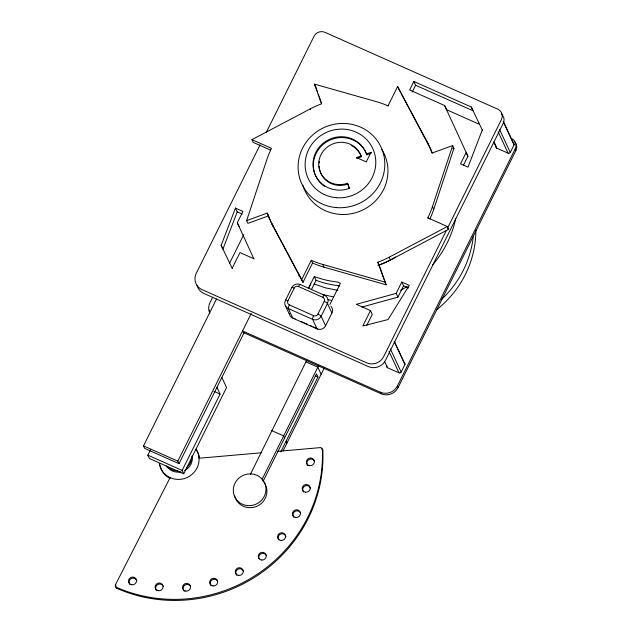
<?xml version="1.0" encoding="UTF-8"?>
<svg xmlns="http://www.w3.org/2000/svg" width="632" height="632" viewBox="0 0 632 632"><rect width="100%" height="100%" fill="white"/><g stroke="black" fill="none" stroke-linecap="round" stroke-linejoin="round"><path stroke-width="0.95" d="M455.704 218.569C452.046 235.689 443.933 251.805 432.509 265.053M302.981 282.354L301.693 279.597L311.284 260.297L312.571 263.046L302.981 282.354L273.34 226.754A87.737 83.993 -25 0 1 268.529 215.86L247.934 223.373L246.646 220.615L266.846 159.596A87.737 83.993 -25 0 1 271.483 148.33L251.939 139.64L310.138 108.949A87.737 83.993 -25 0 1 321.506 103.909L314.475 84.119L376.585 101.728A87.737 83.993 -25 0 1 388.024 105.868L388.103 106.034M428.069 218.348L427.825 217.827A87.737 83.993 -25 0 0 432.462 206.561L452.662 145.542L432.059 153.055A87.737 83.993 -25 0 0 427.256 142.16L397.615 86.56L388.024 105.868M429.776 219.209A87.737 83.993 -25 0 0 433.75 209.318L453.95 148.299L452.662 145.542M235.467 208.086L237.229 211.862L222.922 249.119L221.161 245.342L235.467 208.086L242.933 211.404L237.292 222.748L253.938 258.994M482.303 129.9L467.996 167.156L460.531 163.838L466.163 152.502L467.925 156.278L463.596 164.999M260.092 144.831L196.268 273.277A12.845 12.292 -25 0 0 202.098 289.661L366.623 362.8A12.845 12.292 -25 0 0 383.687 356.59L446.224 230.727M266.096 132.76L314.08 36.198A8.09 7.742 -25 0 1 324.824 32.279L497.826 109.186A8.09 7.742 -25 0 1 501.492 119.503L447.511 228.144M209.848 313.33A12.845 12.292 -25 0 1 209.982 302.673L212.518 297.561M229.677 263.038L243.81 234.59M244.142 332.637L179.022 463.675L144.696 448.412L143.519 445.892L216.5 299.023M232.205 268.252L239.986 252.587L253.788 258.725M221.856 377.486L226.556 387.582L183.73 473.771L149.405 458.508L147.833 455.143L150.448 449.881M179.022 463.675L177.845 461.155L251.267 313.401M183.73 473.771L182.158 470.406L220.078 394.107L216.934 387.377M292.798 318.109L288.35 308.574A6.423 6.146 -25 0 1 285.435 300.382L291.771 287.639A6.423 6.146 -25 0 1 300.295 284.526L324.556 295.318A6.423 6.146 -25 0 1 327.471 303.51L331.918 313.045L325.591 325.788A6.423 6.146 -25 0 1 317.059 328.893L292.798 318.109A6.423 6.146 -25 0 1 289.274 313.417M317.059 328.893L312.611 319.358L288.35 308.574A3.207 0.711 -66 0 1 289.361 304.908A3.207 3.073 -25 0 1 287.908 300.808L294.236 288.066A3.207 3.073 -25 0 1 298.502 286.517A3.207 0.711 -66 0 1 300.295 284.526M371.363 153.157L370.984 152.344L366.228 161.91L356.543 157.605L361.046 155.962L361.433 156.775L356.922 158.419L356.543 157.605M308.645 287.892L314.286 276.547A98.45 94.247 -25 0 0 337.433 282.022L340.403 283.341L329.88 304.505M308.535 288.342L310.691 283.989M482.366 130.153L471.259 106.99L413.849 81.465L409.615 89.973L444.644 105.544L446.405 109.32M311.386 289.717L316.047 280.324L314.286 276.547M412.23 92.051L415.611 85.249L413.849 81.465M289.361 304.908L313.622 315.692A3.207 3.073 -25 0 0 317.888 314.136L324.216 301.393A3.207 3.073 -25 0 0 322.762 297.301L298.502 286.517M306.71 360.287L250.438 474.253M318.623 365.58L262.177 479.167L263.133 481.205L316.466 373.875L317.951 377.059L280.813 451.793M283.097 450.821L324.295 367.911M370.471 310.596L362.815 326.001L388.064 319.539L409.267 285.348L401.802 282.03L396.161 293.367L356.353 304.316L370.471 310.596L372.232 314.373L366.702 325.504M361.907 307.049L397.923 297.143L403.564 285.806L401.802 282.03M384.643 361.496L387.55 367.737L399.005 372.825A1.619 1.548 -25 0 0 401.154 372.043L404.907 364.49A1.619 1.548 -25 0 0 404.172 362.42L394.621 341.944M495.844 146.324A1.619 1.548 -25 0 0 496.681 148.125L508.136 153.213A1.619 1.548 -25 0 0 510.285 152.43L514.037 144.878A1.619 1.548 -25 0 0 513.303 142.808L503.341 121.439M242.372 330.876L380.338 392.203A12.845 12.292 -25 0 0 397.394 385.986L515.206 148.907A8.09 7.742 -25 0 0 511.533 138.582L511.896 139.356M243.091 332.416L381.049 393.744A12.845 12.292 -25 0 0 398.113 387.527L515.925 150.448A8.09 7.742 -25 0 0 514.1 141.284M277.63 451.351L320.234 447.622A2.007 1.92 -25 0 1 322.336 449.399L322.826 450.45A144.444 138.282 -25 0 1 116.865 588.353L116.375 587.302A2.007 1.92 -25 0 1 115.474 584.719L170.111 477.61L170.324 478.076M407.284 286.525L400.656 290.286M386.12 284.795L377.802 262.248A87.737 83.993 -25 0 0 389.17 257.208L447.369 226.517L448.657 229.274L390.458 259.965A87.737 83.993 -25 0 1 379.082 265.005L386.12 284.795L324.011 267.186A87.737 83.993 -25 0 1 312.571 263.046M361.046 155.962A21.915 20.982 -25 0 0 333.435 143.685A21.915 20.982 -25 0 0 319.879 170.964A21.915 20.982 -25 0 0 347.497 183.24L349.417 188.399A27.697 26.512 -25 0 1 314.452 172.939A27.697 26.512 -25 0 1 331.579 138.471A27.697 26.512 -25 0 1 366.473 153.987L370.984 152.344M324.548 186.322A27.697 26.512 -25 0 1 324.595 143.267A27.697 26.512 -25 0 1 366.86 154.8L370.463 153.489M246.646 220.615L267.249 213.103L268.292 215.346M452.662 148.773L453.95 148.299M198.859 456.462L199.041 458.239L261.53 452.765M337.836 290.301L325.67 287.916L314.08 283.973M333.246 296.85L322.565 294.512M331.618 300.437L328.055 299.663M311.284 260.297A87.737 83.993 -25 0 0 322.723 264.429L384.833 282.046M415.611 85.249L473.02 110.766L471.259 106.99M446.658 109.747L479.096 124.164M427.825 217.827L447.369 226.517M270.322 149.997L253.227 142.398L251.939 139.64M447.432 228.729L448.657 229.274M237.229 211.862L242.206 214.074M403.564 285.806L408.541 288.018M339.747 286.051L339.194 285.798A98.45 94.247 -25 0 1 316.047 280.324M293.603 318.173L295.112 318.844M301.148 321.53L307.192 324.216M310.209 325.559L311.718 326.231M313.227 326.894L317.754 328.909M305.92 361.875L317.833 367.168L321.143 374.255M315.4 375.922L317.951 377.059M213.916 391.366L220.078 394.107M271.752 430.621L283.673 435.914L284.621 437.952M143.519 445.892L177.845 461.155M147.833 455.143L182.158 470.406M298.644 275.655L300.461 276.848M400.751 92.793L397.615 86.56M401.217 93.662L404.456 99.738M404.922 100.606L409.552 109.296M410.018 110.165L428.536 144.91A87.737 83.993 -25 0 1 432.296 153.015M267.249 213.103A87.737 83.993 -25 0 0 272.052 224.005L301.693 279.597M221.161 245.342L232.268 268.505M285.372 305.706L289.575 314.657M503.246 121.723L514.037 144.878M515.206 148.907L515.925 150.448M499.485 129.276L510.285 152.43M498.166 131.843L508.136 153.213M494.287 142.492L495.946 146.055M493.774 141.892L496.681 148.125M427.256 142.16L428.536 144.91M432.462 206.561L433.75 209.318M366.473 153.987L366.86 154.8M314.475 84.119L315.036 85.32M315.194 85.668L315.676 86.703M389.17 257.208L390.458 259.965M310.138 108.949L310.462 109.636M396.161 293.367L397.923 297.143M377.802 262.248L379.082 265.005M394.115 341.335L404.907 364.49M390.355 348.888L401.154 372.043M389.043 351.455L399.005 372.825M397.394 385.986L398.113 387.527M322.723 264.429L324.011 267.186M380.338 392.203L381.049 393.744M325.591 325.788L321.143 316.253A3.207 0.593 26.4 0 0 317.888 314.136M272.052 224.005L273.34 226.754M237.292 222.748L239.054 226.525M286.106 441.136L286.975 443.008M115.474 584.719L115.964 585.777A2.007 1.92 -25 0 0 116.865 588.353M444.644 105.544L467.925 156.278M315.763 86.868L316.64 89.349M317.082 90.581L317.517 91.822M318.402 94.294L318.836 95.535M319.279 96.767L320.598 100.48M321.032 101.713L321.475 102.953M347.497 183.24L349.346 188.455M199.475 458.5L199.349 457.513A20.129 19.268 -25 0 0 195.778 449.131M209.484 311.228A12.845 12.292 -25 0 1 209.397 309.972M330.915 306.18A6.423 6.146 -25 0 1 331.918 313.045M285.435 300.382A3.207 0.593 26.4 0 1 287.908 300.808M291.771 287.639A3.207 0.593 26.4 0 1 294.236 288.066M322.762 297.301A3.207 0.711 -66 0 1 324.556 295.318M324.216 301.393A3.207 0.593 26.4 0 1 327.471 303.51L321.143 316.253A6.423 6.146 -25 0 1 312.611 319.358A3.207 0.711 -66 0 1 313.622 315.692M381.712 149.334A43.687 41.823 -25 0 1 361.86 210.424A43.687 41.823 -25 0 1 302.87 185.144M351.297 145.4A21.915 20.982 -25 0 1 361.433 156.775M347.877 184.054A21.915 20.982 -25 0 1 319.128 166.192M319.192 163.001A21.915 20.982 -25 0 1 319.397 161.436M395.593 257.042A85.715 82.057 -25 0 1 377.825 265.464M197.05 285.316A12.845 12.292 -25 0 0 203.86 293.445L368.385 366.584A12.845 12.292 -25 0 0 385.449 360.366L503.254 123.287A8.09 7.742 -25 0 0 501.429 114.115M387.55 367.737A1.619 1.548 -25 0 1 386.816 365.667M263.884 482.137A16.472 15.768 -25 0 1 257.232 506.106A16.472 15.768 -25 0 1 234.622 495.741M473.36 235.823A102.747 98.363 -25 0 1 441.792 299.205M475.872 230.072A102.747 98.363 -25 0 1 436.791 309.617M196.378 449.676A20.129 19.268 -25 0 1 185.713 478.092A20.129 19.268 -25 0 1 159.343 463.509M169.51 478.124A20.129 19.268 -25 0 1 159.833 464.559M322.336 449.399A144.444 138.282 -25 0 1 116.375 587.302M321.467 448.744A2.007 1.92 -25 0 1 322.826 450.45M278.823 539.989A4.013 3.839 -25 0 1 280.474 534.159A4.013 3.839 -25 0 1 285.972 536.71M259.073 558.886A4.013 3.839 -25 0 1 261.158 553.735A4.013 3.839 -25 0 1 266.396 555.591M236.858 575.365A4.013 3.839 -25 0 1 237.932 569.242A4.013 3.839 -25 0 1 243.66 571.739M210.962 585.556A4.013 3.839 -25 0 1 212.083 579.892A4.013 3.839 -25 0 1 217.74 581.337M184.386 591.276A4.013 3.839 -25 0 1 184.505 585.398A4.013 3.839 -25 0 1 190.461 586.22M156.641 590.604A4.013 3.839 -25 0 1 157.581 584.639A4.013 3.839 -25 0 1 163.372 586.559M129.805 584.363A4.013 3.839 -25 0 1 131.203 578.596A4.013 3.839 -25 0 1 136.804 580.634M307.91 465.602A4.013 3.839 -25 0 1 308.661 459.748A4.013 3.839 -25 0 1 314.475 461.178M303.716 492.115A4.013 3.839 -25 0 1 305.027 485.961A4.013 3.839 -25 0 1 310.628 488.836M293.967 517.379A4.013 3.839 -25 0 1 294.773 511.533A4.013 3.839 -25 0 1 300.571 513.01M186.408 468.991A12.087 11.574 -25 0 1 185.421 469.687M191.749 456.991A13.944 13.343 -25 0 1 186.385 467.783M177.9 470.88A13.944 13.343 -25 0 1 166.974 466.029M192.12 455.846A13.944 13.343 -25 0 1 184.662 470.563M181.021 471.867A13.944 13.343 -25 0 1 166.777 466.234M167.211 467.435A13.944 13.343 -25 0 1 166.809 466.258M336.129 207.573A43.687 41.823 -25 0 0 381.38 147.856A43.687 41.823 -25 0 0 306.844 141.315A43.687 41.823 -25 0 0 336.129 207.573M336.129 197.682A35.597 34.081 -25 0 0 372.998 149.018A35.597 34.081 -25 0 0 312.263 143.685A35.597 34.081 -25 0 0 336.129 197.682M247.586 505.592A16.472 15.768 -25 0 0 264.713 483.125A16.472 15.768 -25 0 0 236.621 480.581A16.472 15.768 -25 0 0 247.586 505.592M281.161 540.463A4.013 3.839 -25 0 0 285.23 534.909A4.013 3.839 -25 0 0 278.372 534.427A4.013 3.839 -25 0 0 281.161 540.463M261.774 560.047A4.013 3.839 -25 0 0 265.906 554.541A4.013 3.839 -25 0 0 259.049 553.98A4.013 3.839 -25 0 0 261.774 560.047M238.722 575.42A4.013 3.839 -25 0 0 242.957 569.993A4.013 3.839 -25 0 0 236.123 569.298A4.013 3.839 -25 0 0 238.722 575.42M213 585.919A4.013 3.839 -25 0 0 217.392 580.611A4.013 3.839 -25 0 0 210.59 579.71A4.013 3.839 -25 0 0 213 585.919M185.8 591.078A4.013 3.839 -25 0 0 190.303 585.856A4.013 3.839 -25 0 0 183.533 584.821A4.013 3.839 -25 0 0 185.8 591.078M158.316 590.683A4.013 3.839 -25 0 0 162.882 585.501A4.013 3.839 -25 0 0 156.12 584.395A4.013 3.839 -25 0 0 158.316 590.683M131.733 584.742A4.013 3.839 -25 0 0 136.315 579.583A4.013 3.839 -25 0 0 129.56 578.446A4.013 3.839 -25 0 0 131.733 584.742M309.593 465.673A4.013 3.839 -25 0 0 314.136 460.483A4.013 3.839 -25 0 0 307.365 459.401A4.013 3.839 -25 0 0 309.593 465.673M305.382 492.194A4.013 3.839 -25 0 0 309.964 487.035A4.013 3.839 -25 0 0 303.202 485.905A4.013 3.839 -25 0 0 305.382 492.194M295.642 517.474A4.013 3.839 -25 0 0 300.232 512.323A4.013 3.839 -25 0 0 293.477 511.177A4.013 3.839 -25 0 0 295.642 517.474"/></g></svg>
